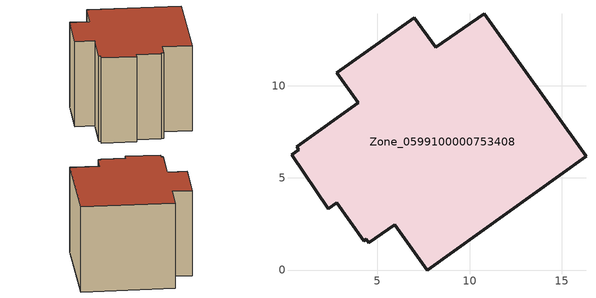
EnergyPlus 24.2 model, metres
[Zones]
Zone_0599100000753408
 floor ground (C_G): 4.4,1.68 4.24,1.58 2.8,3.65 2.33,3.31 0.34,6.25 0.73,6.53 0.62,6.7 3.96,9.08 2.8,10.71 7.01,13.69 8.16,12.08 10.78,13.89 16.31,6.17 7.7,0 5.93,2.46 4.54,1.49 z0
 wall outside (C_F): 8.16,12.08 7.01,13.69 2.8,10.71 3.96,9.08 0.62,6.7 0.73,6.53 0.34,6.25 2.33,3.31 2.8,3.65 4.24,1.58 4.4,1.68 4.54,1.49 5.93,2.46 7.7,0 16.31,6.17 10.78,13.89 8.16,12.08 z0:9.18
 roof outside (C_R): 4.24,1.58 4.4,1.68 4.54,1.49 5.93,2.46 7.7,0 16.31,6.17 10.78,13.89 8.16,12.08 7.01,13.69 2.8,10.71 3.96,9.08 0.62,6.7 0.73,6.53 0.34,6.25 2.33,3.31 2.8,3.65 z9.18
[BUILDING]
Pand.0599100000753408: North Axis=0; Terrain=City; Loads Convergence Tolerance Value=0.04; Temperature Convergence Tolerance Value=0.4; Solar Distribution=FullExterior; Maximum Number of Warmup Days=25; Minimum Number of Warmup Days=1
[Site:Location]
Rotterdam.The.Hague.AP_ZH_NLD Design_Conditions: Latitude=51.96; Longitude=4.45; Time Zone=1; Elevation=-4.5
[SITE:GROUNDTEMPERATURE:BUILDINGSURFACE]
18, 18, 18, 18, 18, 18, 18, 18, 18, 18, 18, 18
[MATERIAL] Thermal Absorptance=0.9; Solar Absorptance=0.7; Visible Absorptance=0.7
Name | Roughness | Thickness | Conductivity | Density | Specific Heat
G.TC.2006-2014 | MediumSmooth | 0.15 | 0.06 | 540 | 1210
F.TC.2006-2014 | Rough | 0.3 | 0.12 | 1920 | 840
R.TC.2006-2014 | MediumRough | 0.2 | 0.08 | 1500 | 1000
[CONSTRUCTION]
C_G: G.TC.2006-2014
C_F: F.TC.2006-2014
C_R: R.TC.2006-2014
[ZONE]
Zone_0599100000753408: Type=1; Multiplier=1; Ceiling Height=Autocalculate; Volume=Autocalculate; Floor Area=autocalculate; Part of Total Floor Area=Yes
[ZONEINFILTRATION:DESIGNFLOWRATE]
Infil_Zone_0599100000753408: Zone or ZoneList or Space or SpaceList=Zone_0599100000753408; Schedule=AlwaysOn; Design Flow Rate Calculation Method=Flow/Area; Flow Rate per Floor Area=0.0015; Constant Term Coefficient=1; Temperature Term Coefficient=0; Velocity Term Coefficient=0; Velocity Squared Term Coefficient=0
[HVACTEMPLATE:ZONE:IDEALLOADSAIRSYSTEM]
Zone_0599100000753408: Maximum Heating Supply Air Temperature=50; Minimum Cooling Supply Air Temperature=13; Maximum Heating Supply Air Humidity Ratio=0.0156; Minimum Cooling Supply Air Humidity Ratio=0.0077; Heating Limit=NoLimit; Cooling Limit=NoLimit; Dehumidification Control Type=ConstantSensibleHeatRatio; Cooling Sensible Heat Ratio=0.7; Dehumidification Setpoint=60; Humidification Control Type=None; Humidification Setpoint=30; Outdoor Air Method=None; Outdoor Air Flow Rate per Person=0.00944; Outdoor Air Flow Rate per Zone Floor Area=0; Outdoor Air Flow Rate per Zone=0; Demand Controlled Ventilation Type=None; Outdoor Air Economizer Type=NoEconomizer; Heat Recovery Type=None; Sensible Heat Recovery Effectiveness=0.7; Latent Heat Recovery Effectiveness=0.65
[ZONECONTROL:THERMOSTAT]
ThermostatControl_Zone_0599100000753408: Zone or ZoneList=Zone_0599100000753408; Control Type Schedule=DualSetpointControlType; Control 1=Thermostat_Zone_0599100000753408; Temperature Difference Between Cutout And Setpoint=0
[THERMOSTATSETPOINT:DUALSETPOINT]
Thermostat_Zone_0599100000753408: Heating Setpoint Temperature Schedule=HeatingSetpoint_Zone_0599100000753408; Cooling Setpoint Temperature Schedule=CoolingSetpoint_Zone_0599100000753408
[SCHEDULE:COMPACT]
HeatingSetpoint_Zone_0599100000753408: Through: 12/31, For: AllDays, Until: 24:00, 21
CoolingSetpoint_Zone_0599100000753408: Through: 12/31, For: AllDays, Until: 24:00, 24
DualSetpointControlType: Through: 12/31, For: AllDays, Until: 24:00, 4
AlwaysOn: Through: 12/31, For: AllDays, Until: 24:00, 1
